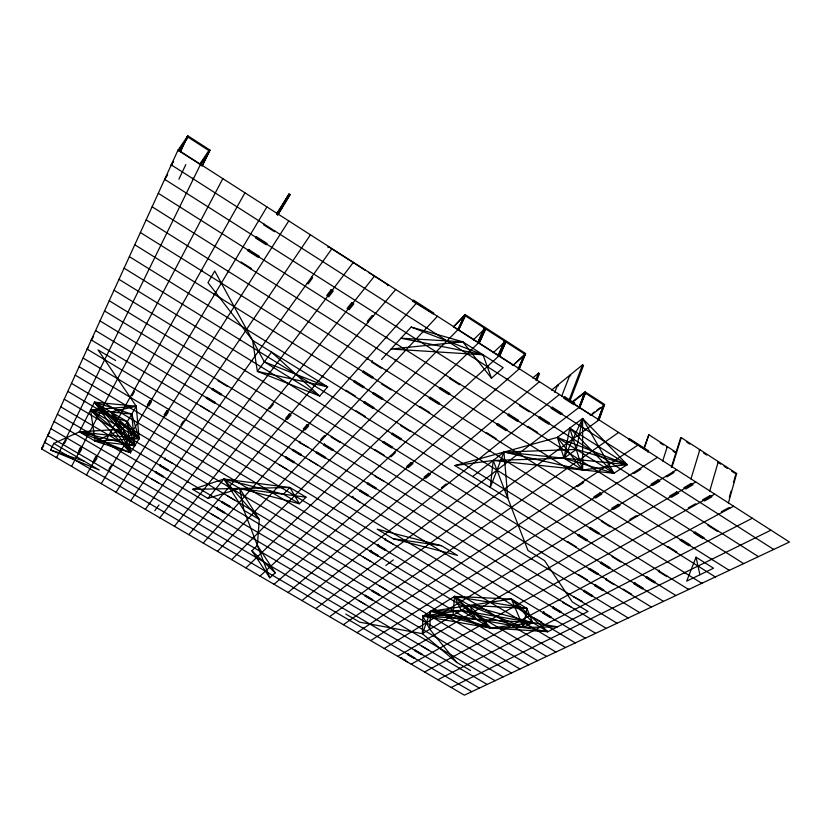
<?xml version="1.0" encoding="UTF-8"?>
<svg xmlns="http://www.w3.org/2000/svg" width="831" height="831" viewBox="0 0 831 831"><rect width="100%" height="100%" fill="white"/><g stroke="black" fill="none" stroke-linecap="round" stroke-linejoin="round"><path stroke-width="1.25" d="M470.554 670.534L456.79 662.452L422.366 633.669L422.906 616.145L454.474 596.409L511.408 599.047L526.854 608.354L532.713 622.606L547.837 631.695L588.047 611.481L572.227 601.862L544.523 560.593L527.986 550.475L493.199 460.467L454.889 465.568L507.834 498.34L503.939 452.064L576.33 449.415L627.166 464.643L613.964 473.275L493.199 460.467L490.29 487.475L503.939 452.064L627.166 464.643L582.604 418.492L557.341 437.376L454.889 465.568M429.772 629.233L430.52 611.387L511.408 599.047L547.837 631.695L490.861 628.08L422.906 616.145L429.772 629.233L456.79 662.452M257.371 545.396L259.282 519.396L239.671 488.462L223.861 479.061L192.615 489.345L207.968 498.403L239.671 488.462L306.005 497.177L299.389 503.742L239.671 488.462L243.971 510.348L269.753 577.794L275.258 572.839L257.371 545.396L251.928 550.808L269.753 577.794M532.713 622.606L490.861 628.08L461.226 610.421L454.474 596.409L469.567 605.425L532.713 622.606L523.447 627.467L511.408 599.047L532.713 622.606L422.906 616.145L461.226 610.421L557.508 626.834L490.861 628.08L453.082 615.293L454.474 596.409L526.854 608.354L523.447 627.467L461.226 610.421L430.52 611.387L422.366 633.669L359.719 622.19L345.8 614.057M493.199 460.467L564.031 458.203L613.964 473.275L582.604 418.492L582.645 469.951L564.031 458.203L569.765 428.09L627.166 464.643L582.645 469.951L503.939 452.064L472.642 476.558M728.392 502.994L736.65 473.493L681.254 437.646L680.547 438.103L671.344 467.302M729.358 497.26L731.083 491.121M733.493 482.52L735.56 475.145M709.736 491.028L718.296 461.62L717.568 462.057L720.799 464.155M690.956 478.988L699.837 449.675L699.12 450.122M659.243 570.159L658.349 571.354L666.857 576.641L667.49 576.33M634.489 583.476L634.759 582.624M672.05 466.866L681.254 437.646M662.671 461.08L667.303 446.631L666.618 447.068M606.537 578.449L605.695 579.591L613.943 584.671L614.514 584.37M647.848 452.054L648.554 450.88L629.638 438.758L628.932 439.921M644.461 447.94L648.855 434.748L675.935 452.189M643.786 448.387L648.855 434.748M601.021 562.795L601.301 561.953M589.117 569.391L590.239 568.768L598.549 573.889L597.416 574.491L589.117 569.391L589.408 568.549M584.11 591.038L584.39 590.218M553.03 607.534L553.311 606.734M543.204 612.748L543.484 611.959M543.692 612.489L551.4 617.142L550.423 617.651L542.716 613.008L543.973 611.699M598.04 419.811L603.711 404.988L598.04 419.811L598.621 420.195L603.898 405.663L603.306 405.279M575.062 404.842L591.132 415.147L591.464 414.264M329.637 616.685L599.026 419.904L604.625 404.458L585.076 391.858L579.29 407.242L315.842 608.645M579.498 407.928L585.325 393.136L579.498 407.928L578.906 407.543L584.349 393.063L584.931 393.447M564.758 396.792L563.771 398.205L573.691 404.572L574.688 403.16L564.758 396.792L564.114 397.301L566.098 398.568M574.688 403.16L573.691 404.572M569.235 399.659L582.562 364.851L583.528 365.484L570.222 400.293M561.538 396.595L569.827 375.217L570.793 375.841M696.035 557.196L686.686 581.129L713.538 568.207L696.035 557.196L699.92 574.761M554.734 392.315L557.497 385.262L558.442 385.864M535.683 380.099L538.54 373.077L539.485 373.68L536.639 380.712M408.26 654.174L415.053 658.142L414.357 658.536L407.574 654.568L408.551 653.478M508.385 414.783L508.749 413.9M401.404 657.622L401.113 658.308L401.737 657.425M518.336 368.715L524.693 354.068L518.336 368.715L518.949 369.099L524.922 354.785L524.319 354.401M494.487 353.175L513.236 365.193L522.876 356.052M501.259 350.173L504.853 341.853M505.591 340.637L499.057 355.782L260.02 576.132M499.306 356.499L505.819 341.905L499.66 356.177L498.091 355.72L504.604 341.125L498.091 355.72M478.926 343.432L485.616 328.889L479.269 343.099L477.7 342.642L484.39 328.1L478.22 341.458M478.843 341.853L482.541 333.574M485.397 327.611L478.656 342.704L245.903 567.916M385.646 538.644L384.93 539.703L393.198 544.139M377.741 545.396L378.074 544.648M378.115 545.094L385.916 549.769L385.158 550.351L377.367 545.687L378.448 544.347M370.346 551.244L370.688 550.496M370.719 550.953L378.427 555.555L377.69 556.126L369.982 551.524L371.052 550.205M41.55 448.896L178.094 149.933L789.45 542.03L464.394 695.163L41.55 448.896L43.586 445.78M42.007 449.156L41.643 448.698L43.679 445.582M48.115 435.808L47.554 435.735L49.725 432.369M87.65 349.446L87.245 348.854M91.836 340.295L91.171 340.253L93.415 336.804M165.327 179.745L164.86 178.904M178.561 150.816L187.744 137.551L178.561 150.816L177.886 150.39L187.848 135.837L210.066 150.151L202.224 165.743L180.348 151.72L187.287 136.658L209.505 150.982L202.224 165.743M187.848 135.837L180.348 151.72M181.013 152.135L180.556 151.273M274.064 584.318L519.313 368.777L525.659 353.57L465.059 314.513L458.13 329.533L231.735 559.658M458.4 330.271L465.267 315.78L458.4 330.271L457.788 329.876L464.311 315.738L464.924 316.133M564.031 458.203L582.604 418.492L576.33 449.415L564.031 458.203L557.341 437.376L627.166 464.643M53.755 443.401L99.284 470.014L50.618 450.028L53.755 443.401L79.392 431.86L123.009 429.108L136.263 406.266L98.037 349.913L115.644 360.519M178.914 179.153L185.801 164.611M352.178 497.447L352.915 496.336M56.134 457.393L56.674 457.455M104.135 359.366L105.184 360M108.539 350.381L109.599 351.025M185.749 192.719L186.601 192.719M199.648 164.341L208.841 150.556L209.287 151.429L200.323 164.777L199.866 163.894M56.581 457.652L200.541 164.33L210.066 150.151M73.751 423.924L73.17 423.852M88.668 393.593L88.044 393.541M201.351 165.753L201.777 164.881L202.432 165.307M364.269 402.308L364.674 401.487M412.986 300.905L413.412 300.043L433.709 313.069L433.294 313.931L412.675 301.258M340.419 442.071L340.035 442.466L331.278 437.116L331.673 436.337M372.475 360.737L371.592 362.087L381.263 368.154L381.73 367.655M324.08 444.72L324.474 443.941M316.331 452.895L317.058 452.126L325.607 457.32L324.869 458.078L316.331 452.895L316.725 452.126M79.392 431.86L94.485 402.173L136.263 406.266L139.12 438.654L130.446 452.677L95.098 441.105L79.392 431.86L139.12 438.654L131.734 414.077L94.485 402.173L130.446 452.677L79.392 431.86L134.726 445.748L131.734 414.077L90.569 409.87L95.098 441.105L134.726 445.748L127.32 421.681L94.485 402.173L134.726 445.748L90.569 409.87L136.263 406.266L110.939 411.947L130.446 452.677L127.32 421.681L90.569 409.87L130.446 452.677L123.009 429.108L94.485 402.173L139.12 438.654L95.098 441.105L123.009 429.108M299.949 441.323L299.202 442.487L308.135 447.317M84.959 439.692L85.894 440.243M88.626 432.691L89.582 433.242M96.261 418.159L96.863 418.222M104.27 402.879L105.267 403.471M121.586 369.868L122.25 369.92M126.219 361.049L126.603 361.641M71.549 466.368L222.822 178.623M78.779 453.747L78.218 453.674M101.195 411.2L100.333 410.389L100.582 411.137M217.099 507.907L224.682 512.384L224.152 512.976L216.579 508.52L217.473 507.211M222.074 502.09L222.459 501.384M89.499 468.518L90.402 469.048M93.093 462.119L94.007 462.649M100.53 448.844L101.112 448.917M116.537 420.299L117.638 420.652L116.901 420.818M120.786 412.716L121.648 413.526L121.409 412.778M86.445 475.041L244.958 192.813M130.644 397.54L130 397.488M195.389 282.498L194.984 281.792M208.591 259.033L207.781 259.012M212.393 389.168L212.84 388.409M155.542 472.101L155.948 471.416M160.082 465.485L160.487 464.789M165.14 457.995L164.496 459.034L172.64 463.376M104.498 477.274L105.059 477.347M128.431 437.21L129.522 437.563L128.784 437.708M146.474 407.013L146.838 407.554M213.962 294.06L214.751 294.091M227.725 271.031L228.12 271.768M101.268 483.673L266.938 206.919M133.749 430.52L132.638 430.167L133.396 430.011M276.723 214.055L280.753 207.397L281.782 208.062L277.762 214.72M276.63 214.471L289.053 193.924L290.102 194.61L277.689 215.156M240.689 262.596L241.063 261.983L251.336 268.455L250.952 269.057M264.081 224.131L263.666 224.806L274.407 231.652L274.822 230.987M248.23 250.193L248.739 249.362M276.733 213.92L289.053 193.924M277.762 214.575L290.102 194.61M135.671 460.395L136.274 460.478M116.028 492.274L288.773 220.911M46.027 440.004L44.562 442.289L471.811 691.672M88.637 346.756L87.12 349.124L575.301 642.914M130.716 500.823L310.451 234.82M240.232 339.931L239.879 339.277M247.16 329.699L246.371 329.658M151.107 478.563L158.752 483.06M200.801 406.079L209.412 411.272M218.439 380.359L218.127 380.806L227.06 386.249L227.372 385.802M167.633 174.884L164.673 179.33L758.433 556.635M173.565 161.401L171.466 164.445L172.131 164.87L171.726 165.753L171.061 165.327L173.367 161.848M327.871 247.233L328.307 246.61L365.287 270.324M257.963 350.879L259.314 351.284L258.316 351.523M265.141 340.845L266.284 341.562M145.342 509.351L331.974 248.625M154.202 497.862L153.621 497.779M245.353 370.751L245 370.138M154.743 510.733L159.022 504.916M159.469 517.568L160.03 517.661M262.503 381.273L263.261 381.336M284.15 352.635L284.493 353.289M159.905 517.827L353.362 262.336M187.816 481.855L187.204 481.783M197.352 496.73L198.266 497.27M202.369 490.456L203.294 490.996M174.406 526.272L374.604 275.965M219.124 471.229L218.48 471.156M207.968 498.403L223.861 479.061L289.874 487.517L306.005 497.177M387.828 285.677L388.316 285.095L368.445 272.35M212.591 505.705L213.193 505.799M228.535 486.779L229.47 487.34M234.113 480.152L235.069 480.723M188.834 534.676L395.691 289.489M307.283 395.255L306.971 394.652M322.968 376.703L322.158 376.64M211.728 514.192L219.228 518.596M227.434 495.816L235.183 500.407M244.221 496.086L244.854 496.169M324.37 405.777L325.15 405.85M340.523 387.589L340.824 388.212M203.2 543.038L416.643 302.931M239.525 502.973L238.892 502.89M367.79 358.909L367.479 358.234M406.712 315.188L405.788 315.136M279.185 464.716L287.464 469.692M345.727 390.819L346.153 390.352L355.439 396.107L355.014 396.574M381.564 359.511L411.148 327.061L462.711 341.78L503.202 367.686L491.485 378.23L462.711 341.78L400.968 338.227L483.019 354.775L491.485 378.23M248.365 517.62L249.279 518.16M254.026 511.564L254.951 512.104M385.979 370.314L386.841 370.377M425.991 327.487L426.282 328.214M217.493 551.369L437.459 316.279M285.5 479.508L284.815 479.425M309.516 460.094L317.951 465.194M355.761 411.293L356.177 410.846L365.287 416.476L364.861 416.913M382.063 383.527L381.606 384.015L391.079 389.926L391.536 389.448M283.444 494.216L289.874 487.517L299.389 503.742L283.444 494.216L223.861 479.061L243.971 510.348L259.282 519.396L223.861 479.061M465.059 314.513L453.477 326.874L464.654 315.385L525.296 354.453L513.236 365.193M454.079 327.258L453.809 326.531M263.552 526.584L264.175 526.677M287.755 501.955L288.7 502.516M300.791 488.68L301.757 489.262M253.195 538.561L252.582 538.467M447.577 341.261L447.296 340.544M472.932 339.349L474.127 340.118M473.525 339.734L484.12 329.356M256.041 557.435L256.634 557.528M303.564 511.387L304.229 511.481M466.596 353.404L467.801 354.172M374.791 450.153L375.207 449.748L383.984 455.128L383.558 455.523M401.009 425.088L400.552 425.524L409.662 431.175L410.13 430.749M419.811 407.117L420.299 406.65L429.669 412.508L429.18 412.965M450.267 378.012L449.727 378.521L459.491 384.691L460.031 384.182M493.105 352.832L505.217 341.52M486.696 366.242L488.244 366.689L486.945 366.938M271.311 566.368L270.709 566.275M476.506 377.492L476.256 376.796M375.591 476.111L375.186 476.485L384.099 481.294M512.291 365.131L513.589 364.882M360.374 502.391L352.552 497.104M273.648 584.068L274.23 584.172M495.006 389.24L495.941 389.313M532.692 378.053L538.54 373.077M288.056 592.461L539.444 381.678M373.524 521.484L372.818 521.39M441.718 464.394L441.469 463.823M451.368 456.312L450.537 456.229M486.187 433.18L486.727 432.733L496.055 438.591L495.505 439.028M520.029 405.144L519.437 405.632L529.139 411.802L529.742 411.314M551.524 390.123L582.562 364.851M380.889 536.743L381.834 537.314M388.607 530.562L389.562 531.134M458.348 474.667L459.408 475.311M468.206 466.762L469.276 467.427M301.975 600.564L559.429 394.507M479.445 459.294L479.217 458.712M500.719 442.3L499.826 442.206M363.147 556.936L370.771 561.476M527.519 426.885L528.111 426.417L537.636 432.452L537.044 432.909M572.185 401.892L585.076 391.858M571.842 402.786L584.744 392.762L604.293 405.362L591.132 415.147M396.667 546.216L397.374 546.32M475.934 485.533L476.994 486.177M486.031 477.804L487.091 478.469M496.419 469.858L497.27 469.951M518.139 453.227L518.357 453.83M389.895 552.667L389.199 552.563M542.363 436.275L542.144 435.641M385.854 565.506L393.364 559.897M590.166 415.074L591.516 414.856M592.472 413.506L594.497 411.999M596.523 410.493L600.574 407.481M389.292 572.507L389.968 572.611M493.427 496.336L494.476 496.98M503.742 488.784L504.801 489.449M560.146 447.525L561.642 447.982L560.354 448.148M342.372 607.939L341.759 607.825M438.217 538.01L437.47 537.906M549.291 456.988L549.083 456.385M573.65 439.215L572.133 438.768L573.452 438.581M358.4 600.398L365.557 604.604M378.978 585.533L386.363 589.906M349.186 620.092L350.017 620.58M355.554 615.646L356.385 616.135M444.71 553.301L445.676 553.872M453.414 547.213L454.38 547.806M510.816 507.076L511.647 507.18M521.349 499.711L521.556 500.262M566.732 467.978L567.843 468.674M591.568 450.61L591.755 451.233M343.38 624.683L618.628 432.473M580.08 460.135L578.584 459.688L579.893 459.522M363.012 628.163L363.614 628.278M460.613 562.888L461.35 563.003M585.169 479.591L586.094 479.695M597.645 471.25L597.832 471.863M357.06 632.651L638.104 444.959M598.767 471.956L598.59 471.354M624.954 454.495L623.977 454.401M616.228 483.008L617.173 483.112M642.893 465.942L643.049 466.575M370.688 640.587L657.456 457.372M427.466 604.854L426.791 604.739M451.493 589.522L450.786 589.408M525.265 542.446L524.465 542.342M425.929 622.481L426.594 622.596M457.424 603.202L458.577 603.586L457.632 603.618M465.786 598.081L466.7 598.621M530.666 558.37L531.653 558.972M540.95 552.064L541.947 552.677M384.244 648.481L676.673 469.702M426.791 622.99L426.137 622.876M567.168 541.885L567.718 541.552L576.226 546.808L575.665 547.13M601.893 520.881L601.291 521.255L610.11 526.761L610.712 526.397M422.366 633.669L469.567 605.425L526.854 608.354M425.316 639.725L425.96 639.839M455.959 621.765L456.635 621.889M547.058 568.383L547.858 568.508M397.748 656.345L695.776 481.949M464.965 617.537L464.332 616.862L464.28 617.423M473.296 612.665L472.143 612.281L473.099 612.25M508.749 591.952L508.001 591.828M421.971 646.238L428.9 650.299M735.902 473.919L736.65 473.493M407.844 662.224L401.456 658.11M478.822 625.785L479.705 626.304M487.298 621.027L488.192 621.557M514.025 606.038L514.94 606.588M523.385 600.782L524.319 601.343M411.2 664.177L714.753 494.123M578.646 575.187L579.197 574.886L587.403 579.924L586.852 580.225M612.676 556.334L612.083 556.656L620.591 561.933L621.183 561.611M493.489 634.51L494.185 634.635M529.347 615.252L530.085 615.376M424.579 671.978L733.607 506.214M454.079 656.625L453.435 656.5M530.261 615.813L529.524 615.688M569.962 594.539L569.173 594.414M533.616 617.828L541.719 622.17L541.241 622.419M563.127 602.174L562.608 602.444L571.001 606.962M573.473 596.679L581.98 601.26L581.451 601.54M667.386 546.85L668.041 546.507L676.818 552.013L676.164 552.355M708.614 524.974L707.887 525.358L717.008 531.154L717.735 530.77M459.46 668.217L460.281 668.695M467.105 664.281L467.936 664.769M525.898 634.043L526.615 634.178M544.585 624.434L545.219 625.13L545.333 624.559M574.46 609.061L575.405 609.642M584.951 603.67L585.907 604.251M437.906 679.737L752.335 518.232M536.026 629.836L535.403 629.15L535.299 629.711M555.212 619.999L554.464 619.874M681.067 555.44L680.942 554.9M694.571 548.512L693.625 548.387M622.751 589.439L623.333 589.148L631.55 594.207L630.958 594.487M473.13 676.226L473.774 676.351M550.132 638.301L550.86 638.426M590.145 618.586L590.934 618.721M697.469 565.734L698.923 566.181L697.583 566.254M711.18 558.972L712.24 559.637M451.181 687.466L770.95 530.168M688.161 589.189L689.055 589.324M728.756 570.045L728.849 570.575M462.711 341.78L391.11 349.041L483.019 354.775L411.148 327.061M422.906 616.145L453.082 615.293M192.615 489.345L289.874 487.517M393.136 538.727L441.49 545.718L457.517 555.409L393.136 538.727L377.232 529.17L441.49 545.718M547.837 631.695L430.52 611.387L490.861 628.08L469.567 605.425L523.447 627.467M50.618 450.028L84.18 461.184M264.351 361.88L327.684 386.851L319.738 396.034L257.361 371.374L252.614 340.388L207.979 282.613L214.72 270.989L264.351 361.88L319.738 396.034L271.55 352.105L257.361 371.374L327.684 386.851L252.614 340.388M44.656 442.092L44.936 442.757L44.479 442.497M59.863 450.963L59.406 450.703L59.666 451.358M149.632 503.368L149.372 503.721M164.351 511.958L164.091 512.301M265.546 571.032L265.224 571.333M279.746 579.321L279.413 579.612M404.427 659.388L405.102 659.772M247.472 543.661L247.15 543.993M262.108 552.241L261.775 552.563M50.816 428.609L487.143 684.443M65.514 439.443L66.293 439.9L64.621 443.287L63.852 442.84M111.583 466.44L110.824 465.994L108.903 469.214L109.661 469.65M47.658 435.537L479.394 688.099M54.046 421.525L495.068 680.714M124.806 444.367L125.273 444.647L124.546 444.782M140.584 453.684L140.117 453.404L140.325 454.1M60.767 406.826L511.46 672.985M419.156 627.135L418.72 627.405M433.367 635.507L432.92 635.767M57.37 414.264L503.171 676.891M90.569 409.87L139.12 438.654L127.32 421.681M145.02 446.735L144.542 446.444L144.75 447.151M419.624 609.32L419.167 609.611M434.198 617.942L433.73 618.233M64.247 399.202L519.946 668.997M137.853 422.564L137.364 422.262L137.582 423.01M449.955 608.313L449.467 608.604M71.476 383.371L537.522 660.718M84.419 400.937L84.679 401.695L84.191 401.404M67.82 391.38L528.63 664.904M125.782 404.988L126.291 405.289L125.523 405.466M142.423 414.918L141.924 414.617L142.153 415.386M382.135 557.965L382.592 558.245L381.689 558.307M397.478 567.126L396.564 567.189L397.021 567.459M75.237 375.145L546.621 656.428M520.777 620.373L521.234 620.643L520.227 620.674M83.048 358.026L565.506 647.526M133.583 391.11L134.435 391.63L132.129 395.722L131.277 395.213M184.295 421.525L183.464 421.026L180.857 424.901L181.688 425.399M278.78 485.865L279.268 486.156L278.406 486.27M310.856 505.061L309.984 505.165L310.462 505.456M79.09 366.7L555.949 652.034M560.51 633.689L559.471 633.7L559.917 633.98M91.296 339.972L585.346 638.187M95.586 330.572L595.65 633.326M104.55 310.96L617.069 623.24M100 320.911L606.215 628.35M109.225 300.729L628.205 617.994M272.412 403.721L273.306 404.261L269.878 408.54L268.995 408.011M325.378 436.067L324.495 435.537L320.735 439.557L321.607 440.087M390.082 456.24L390.954 456.78L395.286 452.791L394.403 452.251M442.269 488.275L441.406 487.745L446.06 484.016L446.933 484.546M114.034 290.196L639.641 612.603M251.772 360.675L252.333 361.018L251.357 361.246M270.283 372.07L269.296 372.288L269.846 372.631M118.989 279.351L651.39 607.066M277.502 362.524L276.505 362.752L277.066 363.105M314.689 385.501L315.25 385.844L314.222 386.051M333.127 396.886L332.088 397.093L332.639 397.426M124.089 268.174L663.47 601.374M129.356 256.654L675.894 595.526M134.778 244.781L688.67 589.511M201.486 270.22L202.089 270.605L201.694 271.301L201.092 270.927M221.545 282.758L220.942 282.384L220.527 283.07L221.129 283.444M489.688 450.329L490.238 450.672L489.054 450.838M507.99 461.756L506.785 461.911L507.336 462.254M685.066 572.414L685.585 572.736L684.277 572.798M702.216 583.123L700.897 583.185L701.416 583.507M140.377 232.514L701.811 583.32M715.751 576.745L714.411 576.807L714.93 577.14M146.152 219.862L715.346 576.943M376.755 347.805L377.347 348.179L376.183 348.438M396.387 360.176L395.213 360.425L395.805 360.799M152.125 206.794L729.275 570.378M582.666 481.99L583.58 482.562L577.514 486.602L576.61 486.031M637.128 516.269L636.234 515.698L629.825 519.458L630.729 520.019M311.573 277.139L312.612 277.793L308.27 283.838L307.241 283.184M373.14 316.216L372.132 315.572L367.344 321.254L368.362 321.888M386.322 337.043L386.924 337.417L385.74 337.698M406.234 349.643L405.04 349.903L405.632 350.287M158.295 193.291L743.641 563.615M633.253 472.829L634.198 473.431L640.981 469.1L640.036 468.497M689.211 508.427L688.286 507.834L695.433 503.825L696.368 504.417M396.2 325.929L396.813 326.313L395.598 326.604M416.414 338.768L415.188 339.048L415.791 339.432M554.267 426.376L554.838 426.75L553.529 426.947M611.481 462.742L612.042 463.106L610.692 463.262M630.313 474.709L628.953 474.865L629.514 475.218M665.943 476.256L666.888 476.869L674.024 472.517L673.068 471.904M722.295 512.28L721.37 511.678L728.87 507.648L729.805 508.25M193.561 178.551L192.896 178.125L192.48 178.987L193.135 179.413M507.616 379.05L506.308 379.3L506.91 379.684M566.773 416.819L567.355 417.193L566.004 417.401M586.229 429.243L584.868 429.44L585.45 429.814M171.269 164.881L773.703 549.447M493.199 351.793L494.393 352.562L493.448 352.5M454.536 327.549L476.672 341.749M478.77 343.089L492.399 351.835M629.337 439.651L648.253 451.784M660.115 442.881L663.367 444.98M673.089 451.233L675.239 452.625M187.068 137.115L187.744 137.551M484.65 328.837L485.262 329.232M504.251 341.468L505.456 342.237M686.738 442.102L689.834 444.107M703.452 452.926L706.714 455.035M724.04 466.243L727.27 468.341M731.592 471.125L734.822 473.223M490.861 628.08L454.474 596.409L476.08 619.272L469.567 605.425M251.928 550.808L275.258 572.839M139.12 438.654L110.939 411.947L134.726 445.748M80.181 448.034L78.426 451.368L79.953 452.272L81.718 448.937L80.181 448.034M95.534 457.029L93.695 460.312L95.222 461.205L97.071 457.933L95.534 457.029M149.725 400.791L147.326 404.822L149.009 405.829L151.419 401.809L149.725 400.791M248.614 249.56L247.846 250.827L258.254 257.402L259.043 256.156L248.614 249.56M256.415 236.731L255.626 238.03L266.2 244.74L267 243.452L256.415 236.731M166.636 410.94L164.133 414.887L165.805 415.884L168.329 411.947L166.636 410.94M155.761 471.779L155.314 472.434L163.042 476.973L163.499 476.329L155.761 471.779M160.31 465.142L159.853 465.817L167.665 470.429L168.132 469.764L160.31 465.142M206.815 397.311L206.233 398.163L214.938 403.43L215.53 402.588L206.815 397.311M212.694 388.731L212.102 389.604L220.921 394.954L221.524 394.091L212.694 388.731M331.205 289.593L326.728 295.524L328.764 296.812L333.262 290.902L331.205 289.593M351.731 302.629L347.098 308.426L349.134 309.714L353.777 303.928L351.731 302.629M289.281 414.025L285.75 418.222L287.505 419.302L291.058 415.105L289.281 414.025M222.334 501.779L221.804 502.402L229.47 506.92L230.01 506.308L222.334 501.779M306.94 424.807L303.294 428.921L305.039 429.991L308.696 425.888L306.94 424.807M286.134 456.998L285.459 457.746L293.831 462.794L294.506 462.057L286.134 456.998M292.928 449.457L292.232 450.225L300.708 455.346L301.404 454.599L292.928 449.457M354.671 380.889L353.809 381.845L363.209 387.693L364.082 386.747L354.671 380.889M363.459 371.135L362.565 372.122L372.101 378.074L373.005 377.097L363.459 371.135M324.454 444.325L323.706 445.115L332.348 450.381L333.106 449.602L324.454 444.325M364.695 401.851L363.833 402.765L373.057 408.478L373.929 407.574L364.695 401.851M373.472 392.596L372.579 393.53L381.928 399.347L382.831 398.413L373.472 392.596M294.382 495.203L293.987 495.598L294.953 496.18L295.348 495.775L294.382 495.203M383.714 441.625L382.852 442.445L391.723 447.909L392.596 447.099L383.714 441.625M392.461 433.263L391.567 434.114L400.563 439.661L401.466 438.83L392.461 433.263M430.146 397.239L429.149 398.194L438.643 404.146L439.651 403.201L430.146 397.239M440.305 387.526L439.277 388.503L448.906 394.569L449.945 393.593L440.305 387.526M360.155 490.176L359.387 490.872L367.686 495.889L368.465 495.203L360.155 490.176M367.977 483.05L367.188 483.777L375.581 488.877L376.381 488.161L367.977 483.05M411.137 462.535L406.702 466.44L408.447 467.51L412.893 463.615L411.137 462.535M428.651 473.306L424.101 477.129L425.836 478.189L430.396 474.376L428.651 473.306M497.676 423.665L496.564 424.589L506.006 430.531L507.128 429.627L497.676 423.665M508.967 414.305L507.814 415.251L517.391 421.307L518.554 420.372L508.967 414.305M540.025 416.985L538.82 417.941L548.47 424.07L549.686 423.124L540.025 416.985M552.345 407.252L551.088 408.239L560.873 414.482L562.14 413.506L552.345 407.252M365.443 595.308L364.767 595.806L371.997 600.055L372.672 599.577L365.443 595.308M372.309 590.353L371.613 590.851L378.915 595.173L379.622 594.674L372.309 590.353M600.013 492.908L593.853 496.855L595.661 497.998L601.841 494.061L600.013 492.908M618.181 504.334L611.896 508.188L613.693 509.32L619.988 505.477L618.181 504.334M657.986 479.944L651.088 484.172L652.958 485.366L659.876 481.149L657.986 479.944M578.978 534.738L577.836 535.434L586.437 540.763L587.59 540.077L578.978 534.738M590.571 527.737L589.397 528.443L598.102 533.866L599.286 533.159L590.571 527.737M676.766 491.921L669.744 496.045L671.604 497.229L678.647 493.115L676.766 491.921M691.153 483.486L683.903 487.745L685.793 488.95L693.054 484.702L691.153 483.486M415.22 650.143L414.513 650.548L421.369 654.558L422.075 654.163L415.22 650.143M710.069 495.608L702.694 499.753L704.563 500.948L711.959 496.813L710.069 495.608M601.592 562.473L600.439 563.117L608.843 568.3L609.996 567.677L601.592 562.473M553.529 607.264L552.532 607.793L560.323 612.509L561.33 611.99L553.529 607.264M584.65 590.758L583.57 591.329L591.63 596.253L592.721 595.692L584.65 590.758M595.588 584.951L594.477 585.533L602.641 590.54L603.753 589.958L595.588 584.951M681.389 539.423L680.038 540.14L688.92 545.738L690.281 545.022L681.389 539.423M695.142 532.12L693.75 532.858L702.746 538.55L704.158 537.823L695.142 532.12M635.081 583.175L633.897 583.778L642.197 588.909L643.402 588.306L635.081 583.175M647.172 577.026L645.947 577.649L654.35 582.863L655.586 582.251L647.172 577.026M613.964 473.275L557.341 437.376L582.645 469.951L569.765 428.09L613.964 473.275"/></g></svg>
